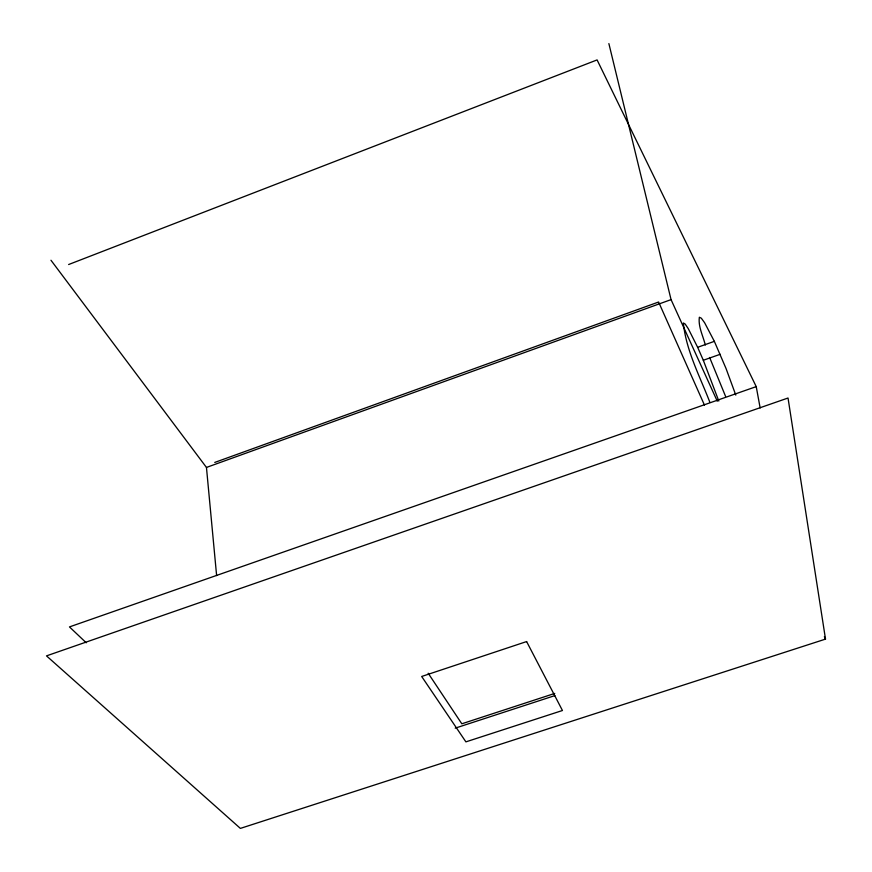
<?xml version="1.0" encoding="UTF-8"?>
<svg xmlns="http://www.w3.org/2000/svg" width="872" height="872" viewBox="0 0 872 872"><rect width="100%" height="100%" fill="white"/><g stroke="black" fill="none" stroke-linecap="round" stroke-linejoin="round"><path stroke-width="1.31" d="M68.626 264.532L597.091 59.917L756.231 386.623L760.155 407.976M214.752 462.433L658.611 302.017L704.445 405.066M50.968 260.248L206.457 467.436L671.058 299.619L608.874 43.6M709.754 402.003C699.845 376.301 686.111 350.522 683.343 322.978L685.13 324.002L688.237 328.581L697.644 347.296L714.353 341.355L726.027 368.485L735.794 395.103M697.644 347.296L703.312 360.267L720.163 354.294M756.231 386.623L69.466 626.913L86.241 642.784M554.755 693.425L461.822 723.793L428.185 673.239M455.206 728.153L554.897 695.594M825.512 639.111L240.378 828.4L46.489 655.875L788.026 398.014L825.512 639.111L824.378 636.636M714.353 341.355L704.609 322.727L701.317 318.204L699.355 317.234C698.036 326.717 703.148 335.96 705.295 345.04M671.058 299.619L717.285 401.218M725.602 396.455L709.634 357.466M703.312 360.267L718.811 401.044M206.457 467.436L216.616 575.585M526.612 641.563L421.677 676.476L465.899 741.865L562.451 710.506L526.612 641.563"/></g></svg>
